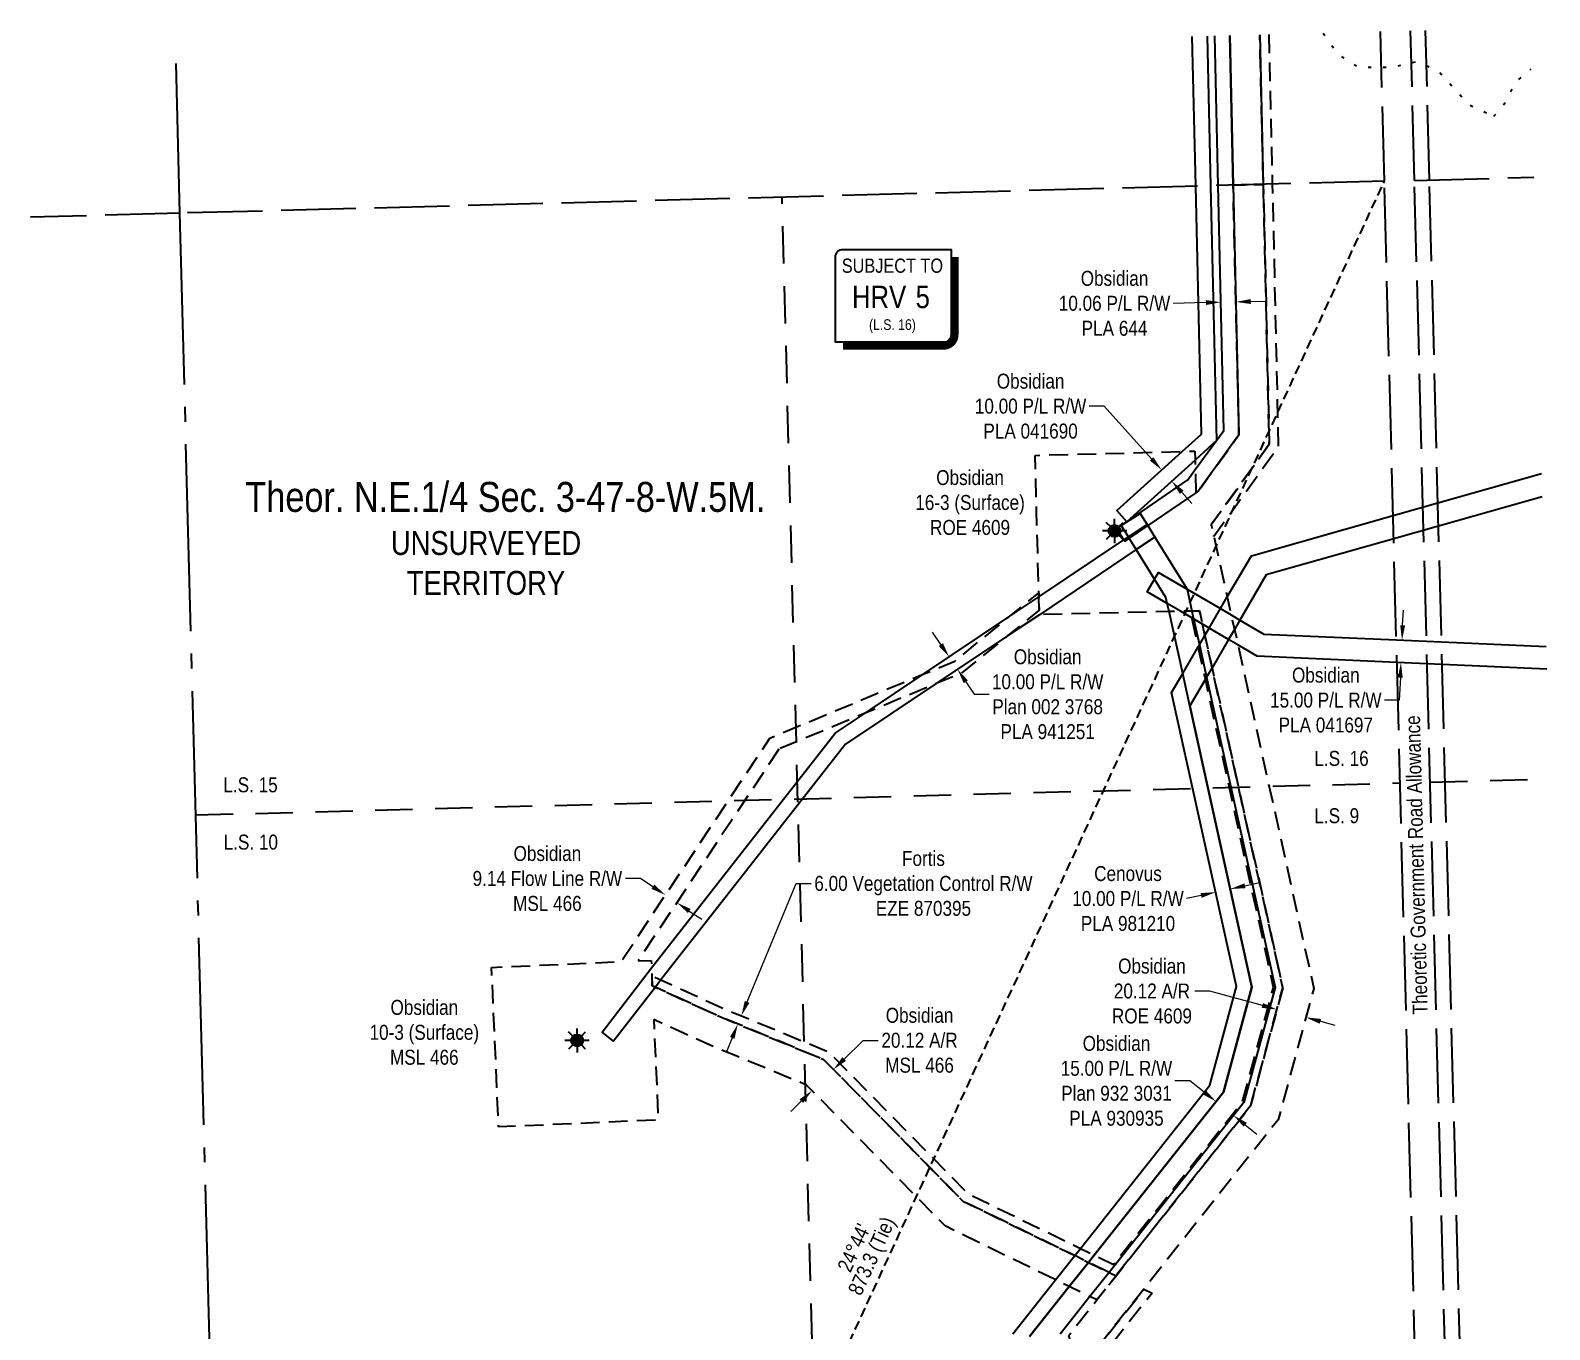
# Model space of a CAD drawing. Extents: x 625996 to 631026, y 5875928 to 5877704.
# Drawn here: x 628209 to 629224, y 5876836 to 5877704 of the extents above; entities that cross this region are included whole.
import ezdxf
from ezdxf.enums import TextEntityAlignment as Align

# ---------------------------------------------------------------- set-up
doc = ezdxf.new("R2010")
doc.units = 0
doc.header["$LTSCALE"] = 5
doc.header["$PDSIZE"] = 0.5
for name, pattern in [('foc-ACCESSROAD', [3.75, 2.5, -1.25]), ('foc-FLOWLINE', [3.75, 2.5, -1.25]), ('foc-LSD', [8, 5, -3]), ('foc-QUARTERLINE', [33, 25, -3, 2, -3]), ('foc-TIELINE', [1.875, 1.25, -0.625]), ('foc-UNSURVEYED', [12.5, 10, -2.5]), ('foc-WHEELTRACKS', [2, 0.4, -1.6])]:
    doc.linetypes.add(name, pattern=pattern)
doc.layers.get('Defpoints').update_dxf_attribs({"color": 9})
for name, color, linetype, lineweight in [('C-AR-T', 13, 'Continuous', 9), ('C-RW-T', 13, 'Continuous', 9), ('F-EZE-T', 190, 'Continuous', 9), ('F-RW-T', 190, 'Continuous', 9)]:
    doc.layers.add(name, color=color, linetype=linetype, lineweight=lineweight)
for name, color, linetype in [('C-RW', 13, 'Continuous'), ('C-SYMBOL', 7, 'Continuous'), ('C-WS', 13, 'foc-ACCESSROAD'), ('C-WS-S', 8, 'Continuous'), ('CG-NOTES', 7, 'Continuous'), ('CTW', 7, 'Continuous'), ('F-EZE', 190, 'foc-FLOWLINE'), ('F-RW', 190, 'Continuous'), ('L-BD', 7, 'Continuous'), ('L-QSEC', 8, 'foc-QUARTERLINE'), ('L-ROAD-T', 7, 'Continuous'), ('L-SECTION-LSD', 7, 'foc-LSD'), ('L-TIE', 7, 'foc-TIELINE'), ('L-UNS-T', 3, 'Continuous'), ('L-USEC', 7, 'foc-UNSURVEYED'), ('ROE', 35, 'Continuous'), ('T-WATER-P3', 160, 'foc-WHEELTRACKS')]:
    doc.layers.add(name, color=color, linetype=linetype)
doc.styles.add('100L', font='ARIALN.TTF', dxfattribs={"height": 11})
doc.styles.add('175L', font='ARIALN.TTF', dxfattribs={"height": 20})
doc.styles.add('80CG', font='ARIALN.TTF', dxfattribs={"height": 10})
doc.styles.add('80L', font='ARIALN.TTF', dxfattribs={"height": 10})
doc.styles.add('HRV', font='ARIALN.TTF', dxfattribs={"height": 3})
doc.dimstyles.new('Compass 5 000', dxfattribs={"dimscale": 5, "dimtxt": 9, "dimasz": 2, "dimexe": 0.2, "dimexo": 0.0625, "dimgap": 0.5, "dimtad": 0, "dimtih": 1, "dimtoh": 1, "dimzin": 0, "dimdsep": 46, "dimtxsty": '80CG', "dimcen": 0.1, "dimse1": 1, "dimse2": 1, "dimclrd": 256, "dimclrt": 256, "dimaunit": 1, "dimadec": 4, "dimazin": 0, "dimtfac": 0.06, "dimtofl": 0, "dimtmove": 0, "dimatfit": 1, "dimfxl": 0.2, "dimtolj": 1, "dimtzin": 0, "dimlwd": -1, "dimarcsym": 0})

# ---------------------------------------------------------------- blocks, each defined once
blk = doc.blocks.new('*D424')
at = {"layer": 'Defpoints', "color": 0, "transparency": 16777216}
for p in [(628684.1, 5877045.8), (628736.2, 5877024.3), (628733.9, 5877018.7)]:
    blk.add_point(p, dxfattribs=at)
at = {"layer": 'F-EZE-T', "transparency": 16777216}
for p, q in [((628687.9, 5877055.1), (628720.7, 5877134.2)), ((628720.7, 5877134.2), (628730.7, 5877134.2)), ((628678, 5877031), (628674.2, 5877021.8))]:
    blk.add_line(p, q, dxfattribs=at)
for points in [[(628686.4, 5877055.7), (628689.5, 5877054.4), (628684.1, 5877045.8)], [(628676.5, 5877031.7), (628679.5, 5877030.4), (628681.8, 5877040.3)]]:
    blk.add_solid(points, dxfattribs=at)
at = {"layer": 'F-EZE-T', "transparency": 16777216, "insert": (628805.8, 5877134.2), "char_height": 10, "attachment_point": 5, "style": '80CG'}
blk.add_mtext('\\A1;Fortis\\P6.00 Vegetation Control R/W\\PEZE 870395', dxfattribs=at)
blk = doc.blocks.new('GAS')
h = blk.add_hatch(color=255)
h.dxf.hatch_style = 1
edge = h.paths.add_edge_path()
edge.add_arc((0, 0), 0.9, 0, 360)
for p, q in [((-0.81, 0), (-1.62, 0)), ((-0.57, 0.57), (-1.14, 1.14)), ((0, 0.81), (0, 1.62)), ((0.57, 0.57), (1.14, 1.14)), ((1.62, 0), (0.81, 0)), ((-0.57, -0.57), (-1.14, -1.14)), ((0, -0.81), (0, -1.62)), ((1.14, -1.14), (0.57, -0.57))]:
    blk.add_line(p, q)
blk.add_circle((0, 0), 0.8)
blk = doc.blocks.new('*D432')
at = {"layer": 'C-AR-T', "transparency": 16777216}
for p, q in [((628752.8, 5877016.9), (628765.5, 5877029.4)), ((628765.5, 5877029.4), (628775.5, 5877029.4)), ((628724.2, 5876988.8), (628717.1, 5876981.8))]:
    blk.add_line(p, q, dxfattribs=at)
for points in [[(628751.6, 5877018.1), (628754, 5877015.7), (628745.7, 5877009.9)], [(628723, 5876990), (628725.4, 5876987.6), (628731.3, 5876995.8)]]:
    blk.add_solid(points, dxfattribs=at)
at = {"layer": 'Defpoints', "color": 0, "transparency": 16777216}
for p in [(628745.7, 5877009.9), (628807.9, 5876946.6), (628793.6, 5876932.5)]:
    blk.add_point(p, dxfattribs=at)
at = {"layer": 'C-AR-T', "transparency": 16777216, "insert": (628803.2, 5877029.4), "char_height": 10, "attachment_point": 5, "style": '80CG'}
blk.add_mtext('\\A1;Obsidian\\P20.12 A/R\\PMSL 466', dxfattribs=at)
blk = doc.blocks.new('*D433')
at = {"layer": 'C-AR-T', "transparency": 16777216}
for p, q in [((628994.5, 5877522.3), (628972.6, 5877521.8)), ((629024.6, 5877523), (629034.6, 5877523.3))]:
    blk.add_line(p, q, dxfattribs=at)
for points in [[(628994.5, 5877524), (628994.6, 5877520.7), (629004.5, 5877522.6)], [(629024.5, 5877524.7), (629024.6, 5877521.4), (629014.6, 5877522.8)]]:
    blk.add_solid(points, dxfattribs=at)
at = {"layer": 'Defpoints', "color": 0, "transparency": 16777216}
for p in [(629004.5, 5877522.6), (629004.6, 5877520.8), (629014.6, 5877521)]:
    blk.add_point(p, dxfattribs=at)
at = {"layer": 'C-AR-T', "transparency": 16777216, "insert": (628933.5, 5877521.8), "char_height": 10, "attachment_point": 5, "style": '80CG'}
blk.add_mtext('\\A1;Obsidian\\P10.06 P/L R/W\\PPLA 644', dxfattribs=at)
blk = doc.blocks.new('*D434')
at = {"layer": 'C-AR-T', "transparency": 16777216}
for p, q in [((628926.5, 5877453.1), (628916.5, 5877453.1)), ((628958.3, 5877417.9), (628926.5, 5877453.1)), ((628978.4, 5877395.6), (628985.1, 5877388.2))]:
    blk.add_line(p, q, dxfattribs=at)
for points in [[(628959.5, 5877419), (628957.1, 5877416.8), (628965, 5877410.5)], [(628979.7, 5877396.7), (628977.2, 5877394.5), (628971.7, 5877403)]]:
    blk.add_solid(points, dxfattribs=at)
at = {"layer": 'Defpoints', "color": 0, "transparency": 16777216}
for p in [(628965, 5877410.5), (628970.1, 5877415), (628976.8, 5877407.6)]:
    blk.add_point(p, dxfattribs=at)
at = {"layer": 'C-AR-T', "transparency": 16777216, "insert": (628877.4, 5877453.1), "char_height": 10, "attachment_point": 5, "style": '80CG'}
blk.add_mtext('\\A1;Obsidian\\P10.00 P/L R/W\\PPLA 041690', dxfattribs=at)
blk = doc.blocks.new('*D435')
at = {"layer": 'C-AR-T', "transparency": 16777216}
for p, q in [((629126, 5877306.8), (629126.5, 5877316.8)), ((629124.5, 5877271.8), (629123.8, 5877256.7)), ((629123.8, 5877256.7), (629113.8, 5877256.7))]:
    blk.add_line(p, q, dxfattribs=at)
for points in [[(629124.4, 5877306.8), (629127.7, 5877306.7), (629125.6, 5877296.8)], [(629122.8, 5877271.9), (629126.1, 5877271.7), (629124.9, 5877281.8)]]:
    blk.add_solid(points, dxfattribs=at)
at = {"layer": 'Defpoints', "color": 0, "transparency": 16777216}
for p in [(629067.5, 5877299.4), (629066.8, 5877284.4), (629124.9, 5877281.8)]:
    blk.add_point(p, dxfattribs=at)
at = {"layer": 'C-AR-T', "transparency": 16777216, "insert": (629074.7, 5877256.7), "char_height": 10, "attachment_point": 5, "style": '80CG'}
blk.add_mtext('\\A1;Obsidian\\P15.00 P/L R/W\\PPLA 041697', dxfattribs=at)
blk = doc.blocks.new('*D436')
at = {"layer": 'C-RW-T', "transparency": 16777216}
for p, q in [((628983.9, 5877002.3), (628973.9, 5877002.3)), ((628993.4, 5876994.7), (628983.9, 5877002.3)), ((629020.9, 5876973), (629028.7, 5876966.8))]:
    blk.add_line(p, q, dxfattribs=at)
for points in [[(628994.5, 5876996), (628992.4, 5876993.4), (629001.3, 5876988.5)], [(629021.9, 5876974.3), (629019.8, 5876971.7), (629013, 5876979.2)]]:
    blk.add_solid(points, dxfattribs=at)
at = {"layer": 'Defpoints', "color": 0, "transparency": 16777216}
for p in [(629001.3, 5876988.5), (628992.4, 5876977.3), (629004.2, 5876968)]:
    blk.add_point(p, dxfattribs=at)
at = {"layer": 'C-RW-T', "transparency": 16777216, "insert": (628934.8, 5877002.3), "char_height": 10, "attachment_point": 5, "style": '80CG'}
blk.add_mtext('\\A1;Obsidian\\P15.00 P/L R/W\\PPlan 932 3031\\PPLA 930935', dxfattribs=at)
blk = doc.blocks.new('*D437')
at = {"layer": 'C-AR-T', "transparency": 16777216}
for p, q in [((628817.4, 5877293.9), (628811.9, 5877302.2)), ((628834.1, 5877268.9), (628839.7, 5877260.6)), ((628839.7, 5877260.6), (628849.7, 5877260.6))]:
    blk.add_line(p, q, dxfattribs=at)
for points in [[(628818.8, 5877294.8), (628816, 5877292.9), (628823, 5877285.6)], [(628835.5, 5877269.9), (628832.7, 5877268), (628828.6, 5877277.3)]]:
    blk.add_solid(points, dxfattribs=at)
at = {"layer": 'Defpoints', "color": 0, "transparency": 16777216}
for p in [(628826.3, 5877287.7), (628828.6, 5877277.3), (628831.8, 5877279.4)]:
    blk.add_point(p, dxfattribs=at)
at = {"layer": 'C-AR-T', "transparency": 16777216, "insert": (628888.8, 5877260.6), "char_height": 10, "attachment_point": 5, "style": '80CG'}
blk.add_mtext('\\A1;Obsidian\\P10.00 P/L R/W\\PPlan 002 3768\\PPLA 941251', dxfattribs=at)
blk = doc.blocks.new('*D438')
at = {"layer": 'Defpoints', "color": 0, "transparency": 16777216}
for p in [(628996.2, 5877150.8), (629005.9, 5877153), (629001.1, 5877128.4)]:
    blk.add_point(p, dxfattribs=at)
at = {"layer": 'F-RW-T', "transparency": 16777216}
for p, q in [((628991.3, 5877126.2), (628981.6, 5877124.1)), ((629020.6, 5877132.7), (629030.4, 5877134.8))]:
    blk.add_line(p, q, dxfattribs=at)
for points in [[(628991, 5877127.8), (628991.7, 5877124.6), (629001.1, 5877128.4)], [(629020.3, 5877134.3), (629021, 5877131.1), (629010.9, 5877130.5)]]:
    blk.add_solid(points, dxfattribs=at)
at = {"layer": 'F-RW-T', "transparency": 16777216, "insert": (628942.5, 5877124.1), "char_height": 10, "attachment_point": 5, "style": '80CG'}
blk.add_mtext('\\A1;Cenovus\\P10.00 P/L R/W\\PPLA 981210', dxfattribs=at)
blk = doc.blocks.new('*D439')
at = {"layer": 'C-AR-T', "transparency": 16777216}
for p, q in [((628997.1, 5877062.3), (628987.1, 5877062.3)), ((629032.4, 5877052.7), (628997.1, 5877062.3)), ((629071.1, 5877042.1), (629080.7, 5877039.5))]:
    blk.add_line(p, q, dxfattribs=at)
for points in [[(629032.8, 5877054.3), (629031.9, 5877051.1), (629042, 5877050)], [(629071.5, 5877043.7), (629070.6, 5877040.5), (629061.4, 5877044.7)]]:
    blk.add_solid(points, dxfattribs=at)
at = {"layer": 'Defpoints', "color": 0, "transparency": 16777216}
for p in [(629041.1, 5877046.8), (629042, 5877050), (629060.5, 5877041.5)]:
    blk.add_point(p, dxfattribs=at)
at = {"layer": 'C-AR-T', "transparency": 16777216, "insert": (628958.5, 5877062.3), "char_height": 10, "attachment_point": 5, "style": '80CG'}
blk.add_mtext('\\A1;Obsidian\\P20.12 A/R\\PROE 4609', dxfattribs=at)
blk = doc.blocks.new('HRV')
blk.add_lwpolyline([(-35.1, 31.6), (37.2, 31.6), (37.2, -25.5, -0.414214), (32.2, -30.5), (-40.1, -30.5), (-40.1, 26.6, -0.414214)], format="xyb", close=True)
at = {"const_width": 5, "flags": 128}
blk.add_lwpolyline([(-35.1, -33), (32.2, -33, 0.414214), (39.7, -25.5), (39.7, 26.6)], format="xyb", dxfattribs=at)
at = {"style": '80L'}
blk.add_text('SUBJECT TO', height=9.5, dxfattribs=at).set_placement((-2, 13.1), align=Align.BOTTOM_CENTER)
blk.add_attdef('(N.W.1/4 00)', text='', height=7.12, dxfattribs=at).set_placement((-2, -24.4), align=Align.BOTTOM_CENTER)
at = {"layer": 'CTW', "color": 3, "style": 'HRV'}
blk.add_text('HRV', height=15, dxfattribs=at).set_placement((-10.9, -0.2), align=Align.MIDDLE_CENTER)
blk.add_attdef('0', text='', height=15, dxfattribs=at).set_placement((18.3, -0.2), align=Align.MIDDLE_CENTER)
blk = doc.blocks.new('*D474')
at = {"layer": 'C-AR-T', "transparency": 16777216}
for p, q in [((628616.7, 5877137.5), (628606.7, 5877137.5)), ((628625, 5877132), (628616.7, 5877137.5)), ((628649.3, 5877115.8), (628657.6, 5877110.3))]:
    blk.add_line(p, q, dxfattribs=at)
for points in [[(628626, 5877133.4), (628624.1, 5877130.6), (628633.4, 5877126.5)], [(628650.2, 5877117.2), (628648.4, 5877114.5), (628641, 5877121.4)]]:
    blk.add_solid(points, dxfattribs=at)
at = {"layer": 'Defpoints', "color": 0, "transparency": 16777216}
for p in [(628633.4, 5877126.5), (628636.1, 5877130.5), (628643.7, 5877125.4)]:
    blk.add_point(p, dxfattribs=at)
at = {"layer": 'C-AR-T', "transparency": 16777216, "insert": (628554.5, 5877137.5), "char_height": 10, "attachment_point": 5, "style": '80CG'}
blk.add_mtext('\\A1;Obsidian\\P9.14 Flow Line R/W\\PMSL 466', dxfattribs=at)

msp = doc.modelspace()

# ---------------------------------------------------------------- linework, layer by layer
at = {"layer": 'C-RW'}
for points in [[(629010.5, 5877700.735), (629012.796, 5877600.786), (629016.627, 5877433.978), (628989.592, 5877396.472), (628987.889, 5877395.31), (628955.722, 5877373.358), (628943.313, 5877364.89), (628940.296, 5877362.832), (628939.718, 5877363.72), (628934.807, 5877371.269), (628937.999, 5877373.452), (628941.613, 5877375.915), (628982.52, 5877403.881), (628987.479, 5877410.718), (629001.57, 5877430.136), (629006.483, 5877436.923), (629002.733, 5877600.517), (629000.437, 5877700.467)], [(628995.436, 5877700.334), (628997.731, 5877600.384), (629001.57, 5877430.136), (628987.31, 5877417.055), (628941.613, 5877375.915), (628935.026, 5877383.362), (628978.751, 5877422.873), (628991.534, 5877434.424), (628987.729, 5877600.117), (628985.433, 5877700.068)], [(628876.75, 5876831.425), (628903.29, 5876864.907), (628916.096, 5876881.062), (628919.915, 5876885.88), (629006.215, 5876994.758), (629025.355, 5877065.024), (628983.845, 5877252.871), (628979.069, 5877274.488), (628969.928, 5877315.856), (628968.731, 5877321.272), (628967.855, 5877325.237), (628960.3, 5877337.445), (628948.033, 5877357.265), (628943.313, 5877364.89), (628942.772, 5877365.765), (628937.999, 5877373.452), (628941.613, 5877375.915), (628950.694, 5877381.457), (628955.252, 5877374.118), (628955.722, 5877373.358), (628960.521, 5877365.611), (628981.963, 5877330.936), (628985.195, 5877316.262), (628986.369, 5877310.949), (628990.202, 5877293.6), (628994.979, 5877271.982), (629040.793, 5877064.65), (629019.875, 5876987.852), (628929.9, 5876874.337), (628917.093, 5876858.182), (628897.259, 5876833.159)], [(629222.334, 5877277.454), (629152.428, 5877280.566), (629122.217, 5877281.91), (629028.891, 5877286.063), (629015.934, 5877293.646), (629009.719, 5877297.284), (628996.767, 5877304.869), (628992.252, 5877307.513), (628986.369, 5877310.949), (628985.192, 5877311.638), (628977.634, 5877316.061), (628974.399, 5877317.955), (628968.731, 5877321.272), (628955.4, 5877329.074), (628960.3, 5877337.445), (628962.981, 5877342.027), (628981.963, 5877330.936), (629004.339, 5877317.856), (629011.521, 5877313.62), (629017.274, 5877310.253), (629033.268, 5877300.893), (629121.824, 5877296.952), (629152.034, 5877295.607), (629221.941, 5877292.496)]]:
    msp.add_lwpolyline(points, dxfattribs=at)
msp.add_lwpolyline([(628626.638, 5877064.883), (628598.782, 5877028.772), (628591.002, 5877034.857), (628624.075, 5877077.915), (628746.911, 5877234.609), (628766.891, 5877247.988), (628806.029, 5877274.196), (628863.581, 5877312.735), (628882.958, 5877325.712), (628939.718, 5877363.72), (628942.772, 5877365.765), (628955.252, 5877374.118), (628955.722, 5877373.358), (628960.521, 5877365.611), (628948.033, 5877357.265), (628883.275, 5877313.812), (628861.961, 5877299.627), (628814.369, 5877267.758), (628753.804, 5877227.202), (628631.925, 5877071.737), (628630.404, 5877069.765), (628626.638, 5877064.883)], close=True, dxfattribs=at)
at = {"layer": 'C-WS', "flags": 128}
for points in [[(629036.909, 5877427.686), (628998.186, 5877373.965), (628999.923, 5877366.107), (629008.865, 5877325.636), (629011.521, 5877313.62), (629013.642, 5877304.019), (629015.934, 5877293.646), (629066.674, 5877064.022), (629042.773, 5876976.276), (628953.037, 5876863.065), (628925.43, 5876828.236), (628936.904, 5876794.09), (628952.793, 5876746.818), (628905.61, 5876660.36), (628911.902, 5876627.496), (628917.984, 5876627.658), (628965.964, 5876628.935), (628968.803, 5876522.229), (628891.253, 5876520.165), (628890.325, 5876520.14), (628871.278, 5876519.632), (628869.476, 5876519.585), (628866.401, 5876519.503), (628864.618, 5876519.455), (628862.097, 5876519.388), (628859.257, 5876626.095), (628864.294, 5876626.229), (628871.251, 5876626.414), (628886.44, 5876626.819), (628891.509, 5876626.954), (628888.287, 5876643.782), (628884.486, 5876663.628), (628930.907, 5876748.742), (628915.854, 5876793.528), (628902.866, 5876832.18), (628921.698, 5876855.938), (628934.504, 5876872.094), (629024.433, 5876985.548), (629045.945, 5877064.525), (628998.694, 5877278.359), (628993.918, 5877299.977), (628992.252, 5877307.513), (628990.289, 5877316.398), (628985.195, 5877316.262), (628984.176, 5877316.235), (628977.634, 5877316.061), (628969.928, 5877315.856), (628883.275, 5877313.812), (628883.193, 5877316.887), (628882.958, 5877325.712), (628882.886, 5877328.428), (628881.966, 5877362.982), (628881.417, 5877383.632), (628880.442, 5877420.258), (628978.751, 5877422.873), (628987.149, 5877423.097), (628987.31, 5877417.055), (628987.479, 5877410.718), (628987.889, 5877395.31), (628987.92, 5877394.151), (628989.592, 5877396.472), (629016.627, 5877433.978), (629012.796, 5877600.785), (629032.921, 5877601.322), (629036.909, 5877427.686)], [(628709.273, 5877223.995), (628615.08, 5877082.452), (628623.867, 5877082.84), (628624.075, 5877077.915), (628624.288, 5877072.554), (628624.591, 5877065.815), (628626.638, 5877064.883), (628669.719, 5877045.272), (628739.125, 5877016.557), (628832.172, 5876921.952), (628906.884, 5876885.55), (628916.096, 5876881.062), (628929.9, 5876874.337), (628934.504, 5876872.094), (628921.698, 5876855.938), (628917.093, 5876858.182), (628903.29, 5876864.907), (628894.079, 5876869.395), (628820.244, 5876905.368), (628727.644, 5876999.52), (628661.698, 5877026.804), (628625.613, 5877043.23), (628628.568, 5876976.199), (628521.927, 5876971.498), (628517.226, 5877078.139), (628603.758, 5877081.953), (628703.194, 5877231.374), (628806.029, 5877274.196), (628826.821, 5877282.855), (628863.581, 5877312.735), (628882.886, 5877328.428), (628882.958, 5877325.712), (628883.193, 5877316.887), (628861.961, 5877299.627), (628831.563, 5877274.918), (628814.369, 5877267.758), (628766.891, 5877247.988), (628709.273, 5877223.995)]]:
    msp.add_lwpolyline(points, close=True, dxfattribs=at)
at = {"layer": 'F-EZE', "flags": 128}
msp.add_lwpolyline([(629036.626, 5877701.43), (629038.922, 5877601.483), (629042.957, 5877425.81), (628999.923, 5877366.107), (628998.186, 5877373.966), (629036.909, 5877427.686), (629032.921, 5877601.323), (629030.625, 5877701.27)], dxfattribs=at)
for points in [[(629024.433, 5876985.548), (628934.504, 5876872.094), (628929.9, 5876874.337), (628916.096, 5876881.062), (628906.884, 5876885.55), (628832.172, 5876921.952), (628739.125, 5877016.557), (628669.719, 5877045.272), (628626.638, 5877064.883), (628624.588, 5877065.816), (628624.283, 5877072.554), (628630.404, 5877069.765), (628672.112, 5877050.779), (628742.548, 5877021.637), (628835.728, 5876926.897), (628910.703, 5876890.368), (628919.915, 5876885.88), (628932.796, 5876879.604), (629018.964, 5876988.314), (629039.764, 5877064.675), (628994.236, 5877270.707), (628989.46, 5877292.325), (628985.192, 5877311.638), (628984.176, 5877316.235), (628985.195, 5877316.263), (628990.289, 5877316.398), (628992.252, 5877307.513), (628993.918, 5877299.977), (628998.694, 5877278.359), (629045.945, 5877064.525), (629024.433, 5876985.548)], [(628911.912, 5876659.374), (628917.984, 5876627.658), (628911.902, 5876627.496), (628905.61, 5876660.36), (628952.793, 5876746.818), (628936.904, 5876794.09), (628925.43, 5876828.236), (628953.037, 5876863.065), (628958.563, 5876860.372), (628932.158, 5876827.06), (628943.181, 5876794.258), (628959.319, 5876746.244), (628911.912, 5876659.374)]]:
    msp.add_lwpolyline(points, close=True, dxfattribs=at)
at = {"layer": 'F-RW'}
for points in [[(628865.535, 5876833.385), (628894.079, 5876869.395), (628906.884, 5876885.55), (628910.703, 5876890.368), (628997.1, 5876999.368), (629015.053, 5877065.274), (628971.64, 5877261.736), (628979.069, 5877274.488), (628989.46, 5877292.325), (628990.202, 5877293.6), (628993.918, 5877299.977), (628996.767, 5877304.869), (629004.339, 5877317.856), (629008.865, 5877325.636), (629024.941, 5877353.232), (629119.654, 5877379.994), (629149.608, 5877388.458), (629218.922, 5877408.044)], [(629219.327, 5877392.561), (629150.013, 5877372.977), (629120.059, 5877364.512), (629034.857, 5877340.437), (629017.274, 5877310.253), (629013.642, 5877304.019), (629009.719, 5877297.284), (628998.694, 5877278.359), (628994.979, 5877271.982), (628994.236, 5877270.707), (628983.845, 5877252.871), (629025.355, 5877065.024), (629006.215, 5876994.758), (628919.915, 5876885.88), (628916.096, 5876881.062), (628903.29, 5876864.907), (628876.75, 5876831.425)]]:
    msp.add_lwpolyline(points, dxfattribs=at)
at = {"layer": 'L-QSEC'}
for p, q in [((628308.938, 5877582.069), (628306.317, 5877682.003)), ((628329.241, 5876807.941), (628308.938, 5877582.069))]:
    msp.add_line(p, q, dxfattribs=at)
at = {"layer": 'L-SECTION-LSD'}
for p, q in [((628732.427, 5876788.66), (628711.376, 5877592.775)), ((628319.483, 5877180.01), (629124.32, 5877201.426)), ((629144.427, 5877201.965), (629224.251, 5877204.104))]:
    msp.add_line(p, q, dxfattribs=at)
at = {"layer": 'L-USEC'}
for p, q in [((629133.921, 5877604.006), (629131.309, 5877703.949)), ((629143.969, 5877604.289), (629141.358, 5877704.216)), ((629113.814, 5877603.481), (629111.203, 5877703.414)), ((629113.814, 5877603.481), (628308.938, 5877582.069)), ((629134.827, 5876799.371), (629113.814, 5877603.481)), ((629133.92, 5877604.019), (629213.745, 5877606.163)), ((629154.933, 5876799.896), (629133.921, 5877604.006)), ((629164.981, 5876800.177), (629143.969, 5877604.289)), ((628308.938, 5877582.069), (628209.005, 5877579.411))]:
    msp.add_line(p, q, dxfattribs=at)
at = {"layer": 'ROE'}
msp.add_lwpolyline([(629030.625, 5877701.27), (629032.921, 5877601.323), (629012.796, 5877600.786), (629010.5, 5877700.735)], dxfattribs=at)
at = {"layer": 'T-WATER-P3', "flags": 128}
for points in [[(629073.008, 5877702.398), (629082.871, 5877688.038), (629096.815, 5877679.501), (629118.613, 5877679.647), (629136.015, 5877683.481), (629150.204, 5877676.799), (629170.197, 5877654.675), (629187.061, 5877646.797)], [(629187.061, 5877646.797), (629195.189, 5877656.796), (629201.345, 5877669.443), (629211.858, 5877678.377)]]:
    msp.add_lwpolyline(points, dxfattribs=at)

# ---------------------------------------------------------------- block references
at = {"layer": 'C-WS-S', "xscale": 4.998345000000006, "yscale": 4.998345000000006, "zscale": 4.998345000000006}
for p in [(628933.553, 5877369.783), (628574.365, 5877029.305)]:
    msp.add_blockref('GAS', p, dxfattribs=at)
at = {"layer": 'CG-NOTES', "color": 5, "xscale": 0.999186159873, "yscale": 0.999186159873, "zscale": 0.999186159873}
msp.add_blockref('HRV', (628787.076, 5877526.315), dxfattribs=at).add_auto_attribs({'(N.W.1/4 00)': '(L.S. 16)', '0': '5'})

# ---------------------------------------------------------------- texts
at = {"layer": 'C-AR-T', "char_height": 9.99669, "attachment_point": 5, "style": '80CG'}
for s, insert in [('\\A1;Obsidian\\P16-3 (Surface)\\PROE 4609', (628836.946, 5877388.708)), ('\\A1;Obsidian\\P10-3 (Surface)\\PMSL 466', (628472.256, 5877034.693))]:
    msp.add_mtext(s, dxfattribs=dict(at, insert=insert))
at = {"layer": 'C-SYMBOL', "color": 3, "style": '175L'}
msp.add_text('Theor. N.E.1/4 Sec. 3-47-8-W.5M.', height=19.99338, dxfattribs=at).set_placement((628526.401, 5877376.519), align=Align.BOTTOM_CENTER)
at = {"layer": 'L-BD', "style": '80L'}
for s, height, p in [("24%%d44'", 9.9967, (628759.288, 5876890.844)), ('873.3 (Tie)', 9.99669, (628772.226, 5876884.882))]:
    msp.add_text(s, height=height, rotation=65.2596, dxfattribs=at).set_placement(p, align=Align.MIDDLE)
at = {"layer": 'L-ROAD-T', "style": '80L'}
msp.add_text('Theoretic Government Road Allowance', height=9.99669, rotation=91.496772, dxfattribs=at).set_placement((629135.209, 5877146.619), align=Align.MIDDLE_CENTER)
at = {"layer": 'L-UNS-T', "color": 3, "insert": (628513.489, 5877348.276), "char_height": 15.9947, "attachment_point": 5, "style": '80L'}
msp.add_mtext_dynamic_manual_height_columns('UNSURVEYED TERRITORY', width=126.41375, gutter_width=47.5, heights=[0], dxfattribs=at)

# ---------------------------------------------------------------- dimensions: what is measured, and where the dimension line sits
at = {"layer": 'C-AR-T'}
for base, p1, p2, angle, text, picture, middle in [((629004.52, 5877522.577), (629014.628, 5877520.983), (629004.561, 5877520.752), 181.313132, 'Obsidian\\P10.06 P/L R/W\\PPLA 644', '*D433', (628933.515, 5877521.845)), ((628965.008, 5877410.454), (628976.807, 5877407.6), (628970.084, 5877415.041), 132.101132, 'Obsidian\\P10.00 P/L R/W\\PPLA 041690', '*D434', (628877.393, 5877453.094)), ((629042, 5877050.04), (629060.546, 5877041.525), (629041.121, 5877046.815), 164.763185, 'Obsidian\\P20.12 A/R\\PROE 4609', '*D439', (628958.51, 5877062.282)), ((628745.666, 5877009.906), (628793.559, 5876932.501), (628807.912, 5876946.617), 44.52414, 'Obsidian\\P20.12 A/R\\PMSL 466', '*D432', (628803.24, 5877029.418))]:
    dim = msp.add_linear_dim(base=base, p1=p1, p2=p2, angle=angle, text=text, dimstyle='Compass 5 000', dxfattribs=at)
    dim.commit()
    dim.dimension.update_dxf_attribs({"geometry": picture, "text_midpoint": middle, "dimtype": 161})
for p1, p2, distance, text, picture, middle in [((628826.266, 5877287.747), (628831.824, 5877279.447), -3.932, 'Obsidian\\P10.00 P/L R/W\\PPlan 002 3768\\PPLA 941251', '*D437', (628888.771, 5877260.641)), ((628643.677, 5877125.424), (628636.06, 5877130.493), 4.853, 'Obsidian\\P9.14 Flow Line R/W\\PMSL 466', '*D474', (628554.522, 5877137.534))]:
    dim = msp.add_aligned_dim(p1=p1, p2=p2, distance=distance, text=text, dimstyle='Compass 5 000', dxfattribs=at)
    dim.commit()
    dim.dimension.update_dxf_attribs({"geometry": picture, "text_midpoint": middle})
at = {"layer": 'C-RW-T'}
dim = msp.add_linear_dim(base=(629001.269, 5876988.519), p1=(629004.157, 5876968.021), p2=(628992.405, 5876977.336), angle=141.598451, text='Obsidian\\P15.00 P/L R/W\\PPlan 932 3031\\PPLA 930935', dimstyle='Compass 5 000', dxfattribs=at)
dim.commit()
dim.dimension.update_dxf_attribs({"geometry": '*D436', "text_midpoint": (628934.777, 5877002.315), "dimtype": 161})
at = {"layer": 'F-EZE-T'}
dim = msp.add_linear_dim(base=(628684.123, 5877045.81), p1=(628733.896, 5877018.72), p2=(628736.191, 5877024.268), angle=67.523539, text='Fortis\\P6.00 Vegetation Control R/W\\PEZE 870395', dimstyle='Compass 5 000', dxfattribs=at)
dim.commit()
dim.dimension.update_dxf_attribs({"geometry": '*D424', "text_midpoint": (628805.829, 5877134.15), "dimtype": 161})
at = {"layer": 'F-RW-T'}
dim = msp.add_aligned_dim(p1=(629005.922, 5877152.964), p2=(628996.153, 5877150.806), distance=22.974, text='Cenovus\\P10.00 P/L R/W\\PPLA 981210', dimstyle='Compass 5 000', dxfattribs=at)
dim.commit()
dim.dimension.update_dxf_attribs({"geometry": '*D438', "text_midpoint": (628942.495, 5877124.058)})

# ---------------------------------------------------------------- next in the draw order: texts
at = {"layer": 'L-SECTION-LSD', "char_height": 10, "attachment_point": 1, "style": '100L', "bg_fill": 3, "box_fill_scale": 1.5, "bg_fill_color": 256, "bg_fill_transparency": 0}
for s, width, insert in [('L.S. 16', 36.94144, (629067.044, 5877222.774)), ('\\pi1.8458;L.S. 15', 36.85945, (628336.126, 5877205.134)), ('L.S. 9', 30.52728, (629067.044, 5877184.489)), ('\\pi2.0291;L.S. 10', 36.95405, (628336.126, 5877166.849))]:
    msp.add_mtext_dynamic_manual_height_columns(s, width=width, gutter_width=55, heights=[0], dxfattribs=dict(at, insert=insert))

# ---------------------------------------------------------------- next in the draw order: linework, layer by layer
at = {"layer": 'L-TIE'}
msp.add_line((628748.453, 5876810.601), (629113.814, 5877603.48), dxfattribs=at)

# ---------------------------------------------------------------- next in the draw order: dimensions: what is measured, and where the dimension line sits
at = {"layer": 'C-AR-T'}
dim = msp.add_linear_dim(base=(629124.914, 5877281.79), p1=(629067.515, 5877299.369), p2=(629066.848, 5877284.374), angle=267.452016, text='Obsidian\\P15.00 P/L R/W\\PPLA 041697', dimstyle='Compass 5 000', dxfattribs=at)
dim.commit()
dim.dimension.update_dxf_attribs({"geometry": '*D435', "text_midpoint": (629074.71, 5877256.668), "dimtype": 161})

doc.saveas('drawing.dxf')
